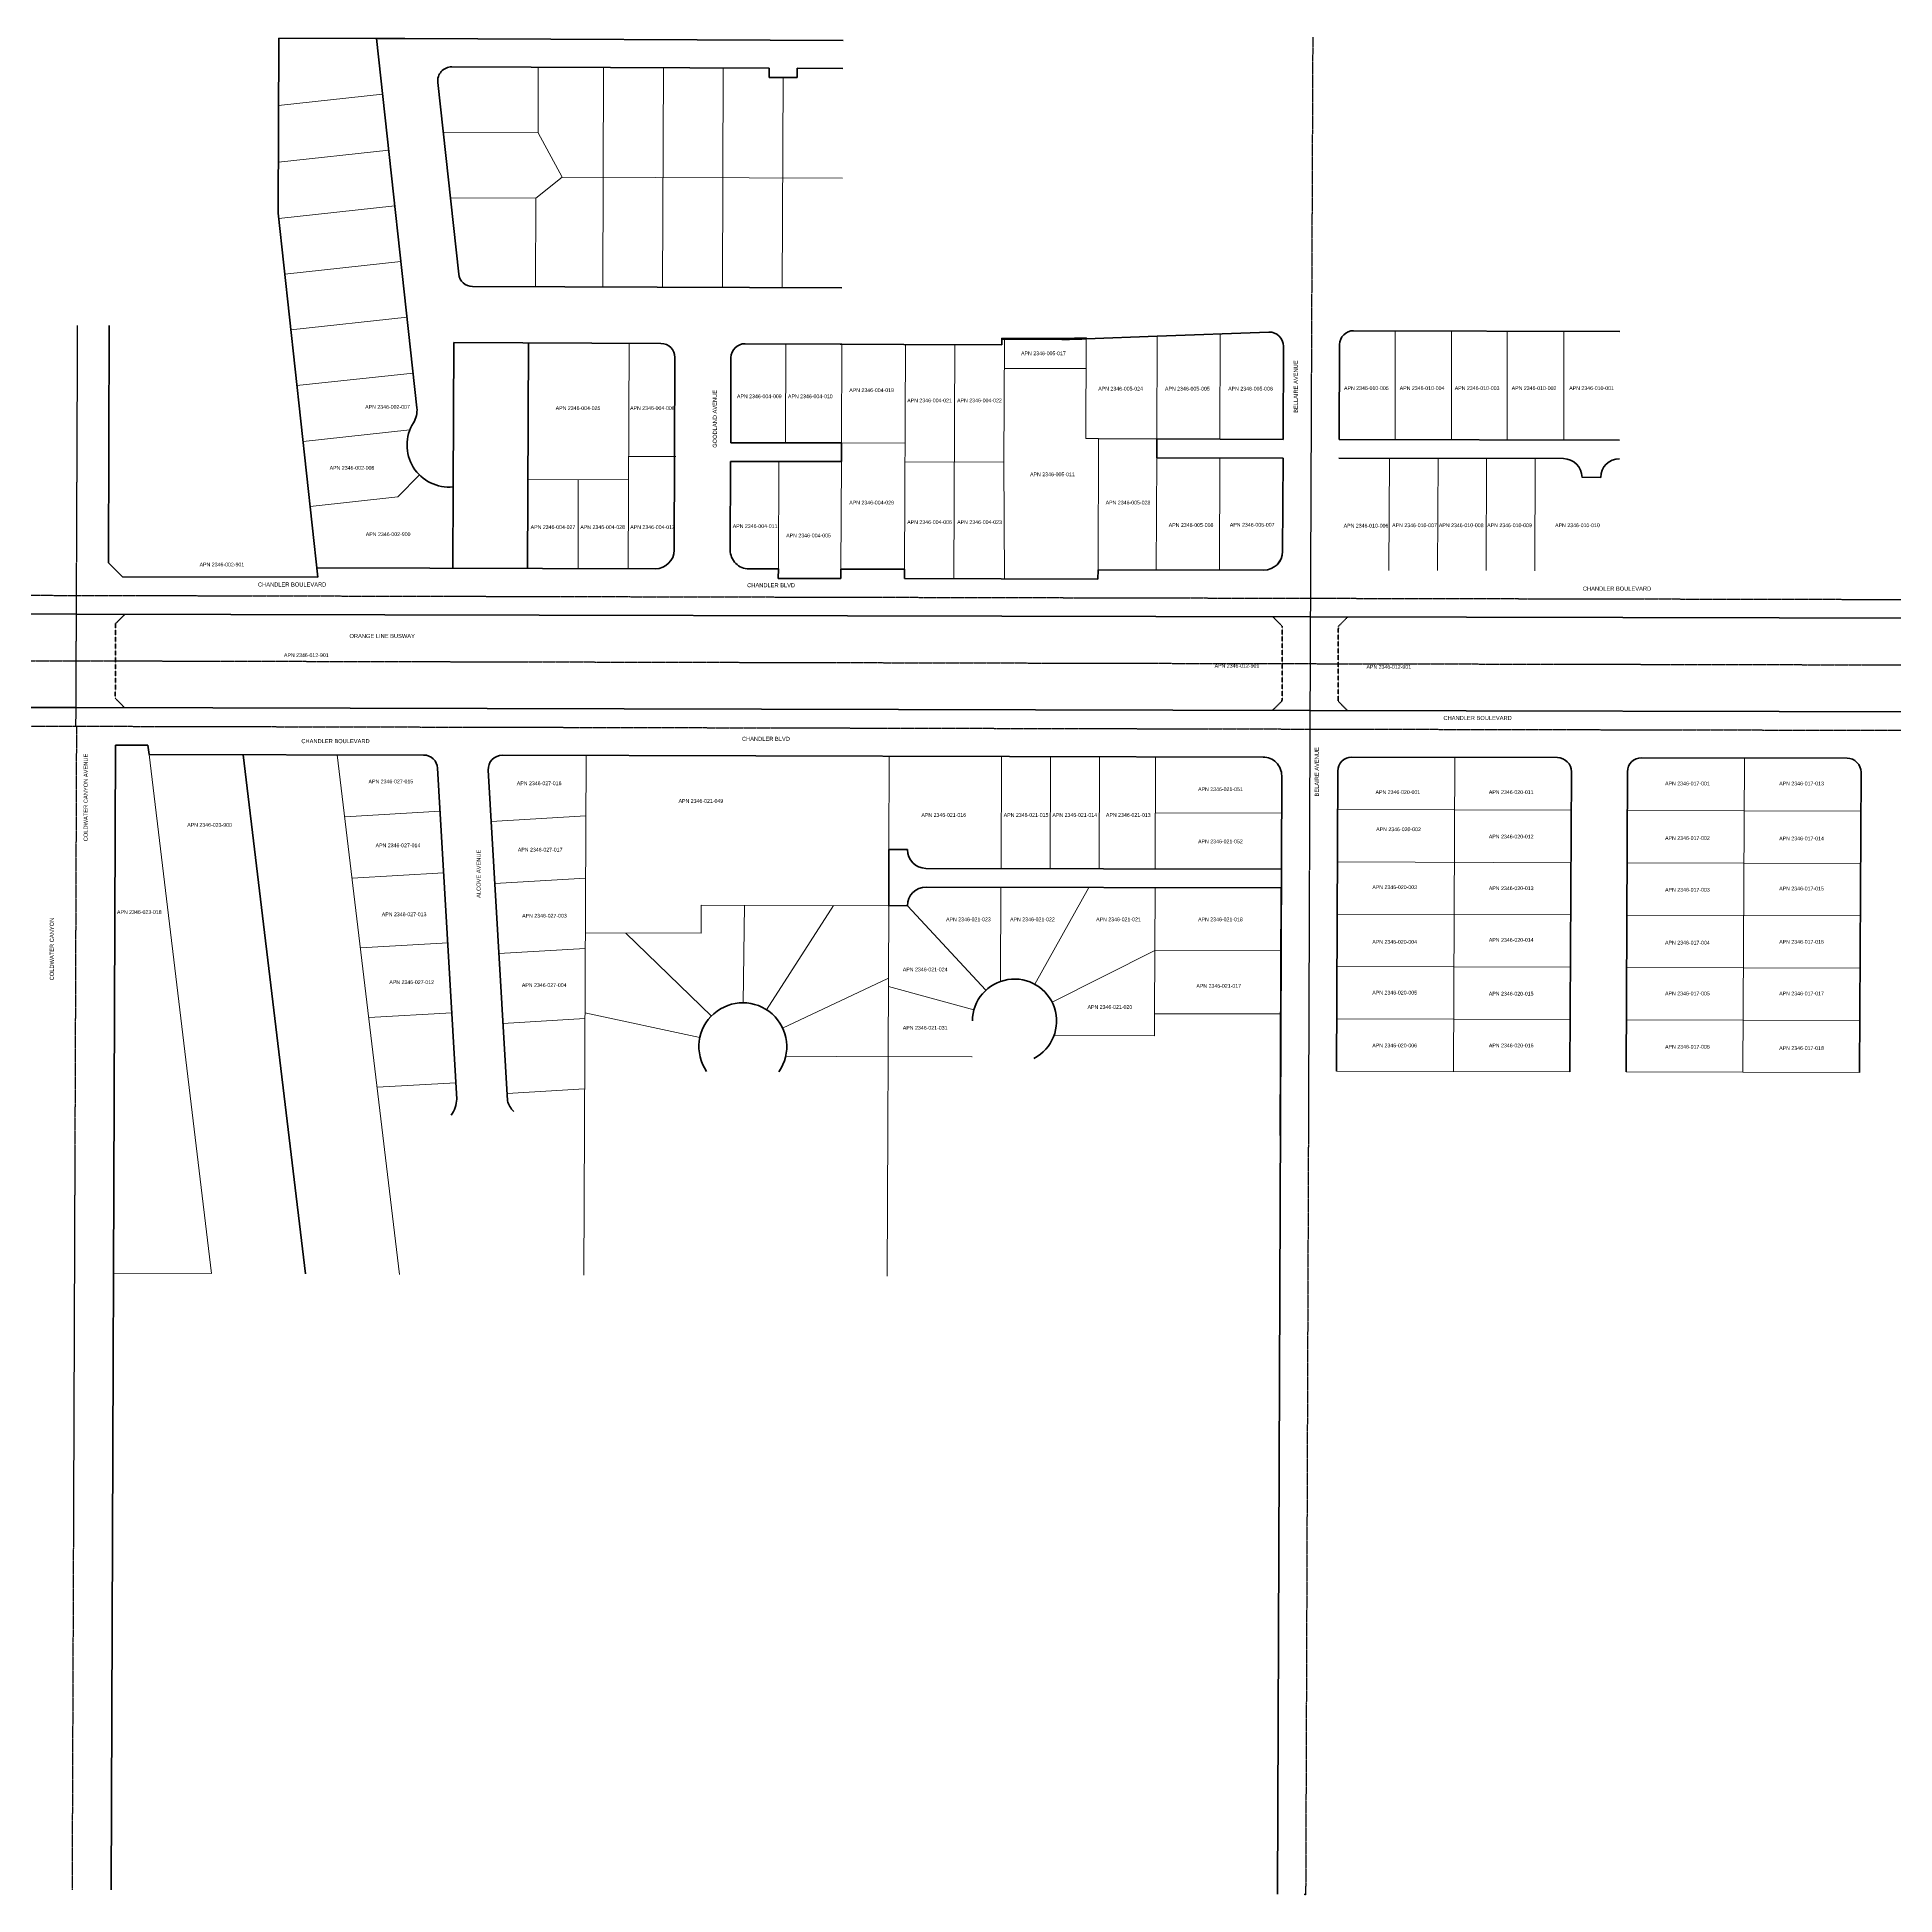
# Model space of a CAD drawing. Header units: feet. Extents: x 6396409 to 6445695, y 1882632 to 1891679.
# Drawn here: x 6436458 to 6438446, y 1882636 to 1884624 of the extents above; entities that cross this region are included whole.
import ezdxf

# ---------------------------------------------------------------- set-up
doc = ezdxf.new("R2010")
doc.units = ezdxf.units.FT
doc.header["$MEASUREMENT"] = 0
doc.linetypes.add('CENTER2', pattern=[1.125, 0.75, -0.125, 0.125, -0.125])
doc.linetypes.add('DASHED2', pattern=[0.375, 0.25, -0.125])
for name, color, linetype, lineweight in [('R-ANNO-LEGN', 6, 'Continuous', 50), ('R-PROP-PRCL', 4, 'Continuous', 18), ('R-Row-Authority', 30, 'Continuous', 140), ('R-Row-Ease', 5, 'DASHED2', 50), ('R-Row-Ppanno', 7, 'Continuous', 5), ('R-Row-Scl', 1, 'CENTER2', 25), ('R-Row-Sname', 8, 'Continuous', 0), ('R-Row-Srow', 6, 'Continuous', 50), ('VB-BNDY-CALC-TR0461-043', 2, 'Continuous', 35), ('VB-BNDY-CALC-TR0631-057', 2, 'Continuous', 35)]:
    doc.layers.add(name, color=color, linetype=linetype, lineweight=lineweight)
doc.styles.add('G1_1 8_0', font='arial.ttf')
doc.styles.add('G4_7 32', font='arial.ttf', dxfattribs={"height": 0.219})

msp = doc.modelspace()

# ---------------------------------------------------------------- linework, layer by layer
at = {"layer": 'R-ANNO-LEGN'}
for p, q in [((6436458.2, 1883886.8), (6436458.2, 1883886.7)), ((6437369.1, 1883734.6), (6437369.6, 1883734.6)), ((6437369.1, 1883714.6), (6437369.6, 1883714.6))]:
    msp.add_line(p, q, dxfattribs=at)
msp.add_lwpolyline([(6437820.5, 1884023.6), (6437820.6, 1884023.6)], dxfattribs=at)
at = {"layer": 'R-PROP-PRCL', "color": 4}
for p, q in [((6436994.2, 1884521.8), (6436994.4, 1884591.8)), ((6437064.4, 1884591.6), (6437063.5, 1884356.6)), ((6437128.4, 1884591.3), (6437127.5, 1884356.3)), ((6437192.4, 1884591.1), (6437191.5, 1884356.1)), ((6437256.4, 1884580.8), (6437255.5, 1884355.8)), ((6436827.9, 1884562.9), (6436716.5, 1884550.7)), ((6436994.2, 1884521.8), (6436892.7, 1884522.2)), ((6437020, 1884474.2), (6436994.2, 1884521.8)), ((6436834.4, 1884503.2), (6436716.3, 1884490.3)), ((6436991.9, 1884451.8), (6437020, 1884474.2)), ((6437320, 1884473.1), (6437020, 1884474.2)), ((6436840.9, 1884443.6), (6436716.7, 1884430)), ((6436991.9, 1884451.8), (6436900.4, 1884452.2)), ((6436991.5, 1884356.8), (6436991.9, 1884451.8)), ((6436847.5, 1884383.9), (6436723.2, 1884370.4)), ((6436854, 1884324.3), (6436729.7, 1884310.7)), ((6437090.8, 1884055.3), (6437091.8, 1884296.5)), ((6437580.3, 1884194.6), (6437580.7, 1884301.2)), ((6437656.4, 1884194), (6437656.8, 1884304)), ((6437724, 1884193.8), (6437724.4, 1884306.5)), ((6437911.4, 1884193.4), (6437911.4, 1884309.8)), ((6437971.9, 1884309.5), (6437971.9, 1884193.3)), ((6438031.4, 1884193.1), (6438031.4, 1884309.3)), ((6438091.9, 1884309.1), (6438091.9, 1884193)), ((6437259.3, 1884295.8), (6437258.9, 1884189.9)), ((6437318.9, 1884189.8), (6437319.3, 1884295.6)), ((6437386.4, 1884054.6), (6437387.3, 1884295.3)), ((6437439.3, 1884044.5), (6437440.3, 1884295.1)), ((6436860.5, 1884264.6), (6436736.2, 1884251.1)), ((6436857.1, 1884203.9), (6436742.7, 1884191.4)), ((6437318.9, 1884189.8), (6437386.9, 1884189.6)), ((6437594, 1884194.5), (6437580.3, 1884194.6)), ((6437593.5, 1884054.1), (6437594, 1884194.5)), ((6437594, 1884194.1), (6437656.4, 1884194)), ((6437091.3, 1884175.3), (6437141.8, 1884175.2)), ((6437251.8, 1884169.9), (6437251.4, 1884054.9)), ((6437318.4, 1884054.7), (6437318.8, 1884169.8)), ((6437386.8, 1884169.6), (6437492.8, 1884169.3)), ((6437655.8, 1884054), (6437656.3, 1884174)), ((6437723.7, 1884173.8), (6437723.4, 1884053.8)), ((6437905.4, 1884173.4), (6437904.9, 1884053.4)), ((6437956.9, 1884053.3), (6437957.4, 1884173.3)), ((6438008.9, 1884053.2), (6438009.4, 1884173.2)), ((6438061.4, 1884173.1), (6438060.9, 1884053.1)), ((6436983.4, 1884150.5), (6437091.2, 1884150.3))]:
    msp.add_line(p, q, dxfattribs=at)
at = {"layer": 'R-PROP-PRCL'}
for p, q in [((6437580.6, 1884269.6), (6437493.2, 1884269.6)), ((6437037.3, 1884150.4), (6437037.1, 1884055.4)), ((6436644.6, 1883301), (6436577.9, 1883856.5)), ((6436846.1, 1883300.1), (6436779.4, 1883856)), ((6437043.3, 1883299.3), (6437045.6, 1883855.4)), ((6437369.7, 1883754.7), (6437370.1, 1883854.6)), ((6437369.7, 1883754.7), (6437370.1, 1883854.6)), ((6437490.1, 1883854.4), (6437489.7, 1883734.4)), ((6437490.1, 1883854.4), (6437489.7, 1883734.4)), ((6437542.6, 1883854.2), (6437542.2, 1883734.3)), ((6437542.6, 1883854.2), (6437542.2, 1883734.3)), ((6437595.1, 1883854.1), (6437594.7, 1883734.1)), ((6437595.1, 1883854.1), (6437594.7, 1883734.1)), ((6437654.7, 1883734), (6437655.1, 1883854)), ((6437654.7, 1883734), (6437655.1, 1883854)), ((6437973.9, 1883517.2), (6437975.4, 1883853.1)), ((6438285.2, 1883852.2), (6438283.6, 1883516.3)), ((6436787.3, 1883789.7), (6436889.4, 1883795.7)), ((6436944.1, 1883784.8), (6437045.5, 1883790.7)), ((6437654.9, 1883794), (6437789.9, 1883793.7)), ((6437654.9, 1883794), (6437789.9, 1883793.7)), ((6437849.9, 1883797.5), (6438099.9, 1883796.8)), ((6438159.9, 1883796.6), (6438409.9, 1883795.9)), ((6437849.7, 1883741.5), (6438099.6, 1883740.5)), ((6438159.6, 1883740.6), (6438409.7, 1883739.9)), ((6436795.2, 1883724.1), (6436893.2, 1883729.8)), ((6436948, 1883718.4), (6437045, 1883724)), ((6437489.2, 1883613.6), (6437489.6, 1883714.4)), ((6437525.9, 1883610.5), (6437583.6, 1883714.2)), ((6437654.1, 1883579), (6437654.6, 1883714)), ((6437168.8, 1883665.1), (6437168.9, 1883695.1)), ((6437168.9, 1883695.1), (6437369, 1883694.6)), ((6437213.9, 1883590.6), (6437215.1, 1883695)), ((6437238.8, 1883583.2), (6437310.4, 1883694.8)), ((6437367.9, 1883298), (6437369.5, 1883694.7)), ((6437473.5, 1883604.1), (6437389.5, 1883694.6)), ((6437849.5, 1883685.5), (6438099.4, 1883684.8)), ((6438409.4, 1883683.9), (6438159.4, 1883684.6)), ((6437044.8, 1883665.4), (6437168.8, 1883665.1)), ((6437179.7, 1883576.4), (6437088.1, 1883665.3)), ((6436804.2, 1883649.5), (6436897.6, 1883654.9)), ((6436952.3, 1883643.5), (6437044.7, 1883648.9)), ((6437544.3, 1883591.3), (6437654.3, 1883646.5)), ((6437654.3, 1883646.5), (6437789.3, 1883646.2)), ((6438099.1, 1883628.7), (6437849.3, 1883629.5)), ((6438159.1, 1883628.6), (6438409.2, 1883627.9)), ((6437255.9, 1883563.7), (6437368.7, 1883616.8)), ((6437460.7, 1883583.1), (6437369.2, 1883608.3)), ((6436813.1, 1883574.9), (6436901.9, 1883580)), ((6436956.7, 1883568.7), (6437044.4, 1883573.8)), ((6437167.4, 1883553.5), (6437044.4, 1883579.9)), ((6437654, 1883555.2), (6437654.1, 1883579)), ((6437654.1, 1883579), (6437789, 1883578.7)), ((6437849.1, 1883573.5), (6438098.9, 1883572.8)), ((6438408.9, 1883571.9), (6438158.9, 1883572.6)), ((6437654, 1883555.2), (6437546.3, 1883555.7)), ((6437368.4, 1883533), (6437259.3, 1883533.5)), ((6437368.4, 1883533.3), (6437458.4, 1883533)), ((6437368.9, 1883533.3), (6437458.9, 1883533)), ((6436822.1, 1883500.3), (6436906.3, 1883505.2)), ((6437848.9, 1883517.6), (6438098.6, 1883516.9)), ((6438408.6, 1883516), (6438158.6, 1883516.7)), ((6436961, 1883493.8), (6437044.1, 1883498.6)), ((6436644.6, 1883301), (6436540, 1883301.4))]:
    msp.add_line(p, q, dxfattribs=at)
at = {"layer": 'R-PROP-PRCL', "color": 4}
for points in [[(6437493.4, 1884044.3), (6437492.8, 1884169.3), (6437493.3, 1884300.9)], [(6436867.4, 1884155.5), (6436844.2, 1884132.1), (6436750.3, 1884121.8)]]:
    msp.add_lwpolyline(points, dxfattribs=at)
at = {"layer": 'R-Row-Authority'}
for p, q in [((6436219.3, 1884007.3), (6436500.2, 1884006.6)), ((6439082.8, 1884001), (6437820.7, 1884003.6)), ((6436219.1, 1883907.3), (6436499.7, 1883906.6)), ((6437820.3, 1883903.6), (6439082.3, 1883901))]:
    msp.add_line(p, q, dxfattribs=at)
for points in [[(6436500.2, 1884006.6), (6437820.7, 1884003.6)], [(6437820.3, 1883903.6), (6436499.7, 1883906.6)]]:
    msp.add_lwpolyline(points, dxfattribs=at)
at = {"layer": 'R-Row-Ease'}
for p, q in [((6437860.7, 1884003.5), (6437850.7, 1883993.5)), ((6437850.7, 1883993.5), (6437850.4, 1883913.5)), ((6437850.4, 1883913.5), (6437860.3, 1883903.5))]:
    msp.add_line(p, q, dxfattribs=at)
for points in [[(6436551.7, 1883906.5), (6436541.8, 1883916.5), (6436542.1, 1883996.5), (6436552.2, 1884006.5)], [(6437780.7, 1884003.7), (6437790.7, 1883993.6), (6437790.4, 1883913.7), (6437780.3, 1883903.7)]]:
    msp.add_lwpolyline(points, dxfattribs=at)
at = {"layer": 'R-Row-Scl'}
for p, q in [((6435180.2, 1884029.7), (6437820.8, 1884023.6)), ((6437820.8, 1884023.6), (6439082.8, 1884021)), ((6435840.3, 1883888.2), (6437820.2, 1883883.6)), ((6436500.2, 1883886.6), (6436495.5, 1882641.4)), ((6437820.2, 1883883.6), (6439082.2, 1883881))]:
    msp.add_line(p, q, dxfattribs=at)
for points in [[(6437823.3, 1884624), (6437820.2, 1883883.6), (6437815.7, 1882636.6)], [(6436499.7, 1883886.6), (6436500.3, 1884026.7), (6436501.5, 1884315.6)], [(6436219.2, 1883957.3), (6437820.5, 1883953.6), (6439082.5, 1883951)]]:
    msp.add_lwpolyline(points, dxfattribs=at)
msp.add_circle((6437815.2, 1882636.6), 0.5, dxfattribs=at)
at = {"layer": 'R-Row-Srow', "color": 1}
for p, q in [((6436716.1, 1884435.6), (6436716.8, 1884622.9)), ((6436821.4, 1884622.5), (6436716.8, 1884622.9)), ((6436716.1, 1884435.6), (6436758.5, 1884046)), ((6436745.4, 1883300.5), (6436678.6, 1883856.2))]:
    msp.add_line(p, q, dxfattribs=at)
at = {"layer": 'R-Row-Srow'}
for p, q in [((6436821.4, 1884622.5), (6436864.5, 1884227.3)), ((6436886.9, 1884575.6), (6436909.3, 1884370.5)), ((6437241.4, 1884590.9), (6436901.9, 1884592.2)), ((6437241.4, 1884580.9), (6437241.4, 1884590.9)), ((6437271.4, 1884580.8), (6437241.4, 1884580.9)), ((6437320.4, 1884590.6), (6437271.4, 1884590.8)), ((6437271.4, 1884580.8), (6437271.4, 1884590.8)), ((6437319.5, 1884355.6), (6436924.1, 1884357.1)), ((6436534.4, 1884061.6), (6436535.4, 1884315.5)), ((6437125.8, 1884296.3), (6436904, 1884297.2)), ((6437490.7, 1884294.9), (6437490.7, 1884301.9)), ((6437490.7, 1884301.9), (6437554.8, 1884301.6)), ((6437576.3, 1884302), (6437580.7, 1884302.2)), ((6437580.7, 1884301.2), (6437656.8, 1884304)), ((6437580.7, 1884302.2), (6437580.7, 1884301.2)), ((6437656.8, 1884304), (6437776.3, 1884308.4)), ((6437139.9, 1884075.1), (6437140.7, 1884281.3)), ((6437200.4, 1884190), (6437200.7, 1884281)), ((6437215.8, 1884296), (6437319.3, 1884295.6)), ((6437385.7, 1884295.3), (6437317.7, 1884295.6)), ((6437385.7, 1884295.3), (6437490.7, 1884294.9)), ((6437791.9, 1884293.3), (6437791.5, 1884193.6)), ((6437318.9, 1884189.8), (6437200.4, 1884190)), ((6437318.8, 1884169.8), (6437318.9, 1884189.8)), ((6437656.4, 1884194), (6437656.3, 1884174)), ((6437791.5, 1884193.6), (6437656.4, 1884194)), ((6437851.5, 1884193.5), (6438151.6, 1884192.9)), ((6437199.9, 1884075), (6437200.3, 1884170)), ((6437200.3, 1884170), (6437318.8, 1884169.8)), ((6437656.3, 1884174), (6437791.5, 1884173.6)), ((6437851.4, 1884173.5), (6438091.6, 1884173)), ((6438111.5, 1884153), (6438131.5, 1884152.9)), ((6436534.4, 1884061.6), (6436549.4, 1884046.5)), ((6436549.4, 1884046.5), (6436758.5, 1884046)), ((6436757.5, 1884056), (6437119.9, 1884055.2)), ((6437219.9, 1884055), (6437251.4, 1884054.9)), ((6437251.4, 1884054.9), (6437251.3, 1884044.9)), ((6437251.3, 1884044.9), (6437318.3, 1884044.7)), ((6437318.3, 1884044.7), (6437318.4, 1884054.7)), ((6437318.4, 1884054.7), (6437386.4, 1884054.6)), ((6437386.3, 1884044.6), (6437386.4, 1884054.6)), ((6437386.3, 1884044.6), (6437593.4, 1884044.1)), ((6437593.4, 1884044.1), (6437593.5, 1884054.1)), ((6436534.2, 1884026.5), (6436534.2, 1884026.5)), ((6436542.1, 1883866.5), (6436537.5, 1882641.3)), ((6436542.1, 1883866.5), (6436576.7, 1883866.5)), ((6436577.9, 1883856.5), (6436576.7, 1883866.5)), ((6436577.9, 1883856.5), (6436871.8, 1883855.8)), ((6436907.3, 1883487.7), (6436886.7, 1883841.7)), ((6438175.1, 1883852.9), (6438395.1, 1883852.4)), ((6438098.6, 1883516.9), (6438100.1, 1883838)), ((6438158.6, 1883516.7), (6438160.1, 1883837.9)), ((6438408.6, 1883516), (6438410.1, 1883837.3)), ((6437369.5, 1883694.7), (6437369.7, 1883754.7)), ((6437369.7, 1883754.7), (6437389.7, 1883754.6)), ((6437409.2, 1883734.5), (6437789.6, 1883733.7)), ((6437819.6, 1883733.7), (6437819.6, 1883733.7)), ((6437409.6, 1883714.5), (6437789.5, 1883713.7)), ((6437789.5, 1883713.7), (6437788.4, 1883448.7)), ((6437369.5, 1883694.7), (6437389.5, 1883694.6))]:
    msp.add_line(p, q, dxfattribs=at)
at = {"layer": 'R-Row-Srow', "color": 4}
for p, q in [((6436903.4, 1884142.7), (6436904, 1884297.2)), ((6436983, 1884055.5), (6436984, 1884296.9)), ((6436903, 1884055.7), (6436903.4, 1884142.7))]:
    msp.add_line(p, q, dxfattribs=at)
at = {"layer": 'R-Row-Srow'}
for points in [[(6438152.1, 1884308.9), (6437867, 1884309.9, 0.414088), (6437852, 1884295), (6437851.5, 1884193.5)], [(6437791.5, 1884173.6), (6437791, 1884073.6, -0.413675), (6437771, 1884053.7), (6437593.5, 1884054.1)], [(6436961.5, 1883486), (6436940.9, 1883839.7, -0.431975), (6436955.9, 1883855.6), (6437770.1, 1883853.7, -0.414599), (6437790.1, 1883833.6), (6437785.7, 1882636.7)], [(6438085.1, 1883853), (6437865.1, 1883853.5, 0.41376), (6437850.1, 1883838.6), (6437848.9, 1883517.6)]]:
    msp.add_lwpolyline(points, format="xyb", dxfattribs=at)
for centre, radius, start, end in [((6436901.8, 1884577.2), 15, 89.7774, 186.2216), ((6436924.2, 1884372.1), 15, 186.2216, 269.7774), ((6437125.7, 1884281.3), 15, 359.7795, 89.7774), ((6437556.8, 1884827.6), 526, 269.776, 272.1204), ((6437776.9, 1884293.4), 15, 359.7695, 92.1204), ((6437215.7, 1884281), 15, 89.7774, 179.7795), ((6436839.7, 1884224.6), 25, 328.0082, 6.2216), ((6436899, 1884187.5), 45, 148.0082, 275.5297), ((6438091.5, 1884153), 20, 359.8783, 89.8783), ((6438151.5, 1884152.8), 20, 89.8783, 179.695), ((6437119.9, 1884075.2), 20, 269.8676, 359.7795), ((6437219.9, 1884075), 20, 179.7795, 269.8676), ((6437771, 1884073.7), 20, 269.8915, 359.7593), ((6436871.8, 1883840.8), 15, 3.3201, 89.8676), ((6438085.1, 1883838), 15, 359.7398, 89.8811), ((6438175.1, 1883837.9), 15, 89.8811, 179.7398), ((6438395.1, 1883837.4), 15, 359.7398, 89.8811), ((6437409.7, 1883754.5), 20, 179.7935, 268.4287), ((6437409.5, 1883694.5), 20, 89.8982, 179.7806), ((6437504.1, 1883571.1), 45, 297.6115, 179.7935), ((6437213.4, 1883543.7), 47, 325.3387, 214.2137), ((6436878.1, 1883488.2), 29.1, 322.8011, 358.9995), ((6436985.7, 1883492.2), 25, 194.5247, 225.3448)]:
    msp.add_arc(centre, radius, start, end, dxfattribs=at)
at = {"layer": 'VB-BNDY-CALC-TR0461-043', "color": 1}
for p, q in [((6436851.6, 1884622.4, 45.9), (6436821.4, 1884622.5, 45.9)), ((6437320.6, 1884620.6, 45.9), (6436851.6, 1884622.4, 45.9))]:
    msp.add_line(p, q, dxfattribs=at)
at = {"layer": 'VB-BNDY-CALC-TR0631-057', "color": 4}
for p, q in [((6437491.7, 1884301.9), (6437491.7, 1884300.9)), ((6437554.8, 1884300.6), (6437491.7, 1884300.9)), ((6437576.3, 1884301), (6437580.7, 1884301.2))]:
    msp.add_line(p, q, dxfattribs=at)
msp.add_arc((6437556.8, 1884827.6), 527, 269.776, 272.1204, dxfattribs=at)

# ---------------------------------------------------------------- texts
at = {"layer": 'R-Row-Ppanno', "char_height": 4, "attachment_point": 8, "line_spacing_factor": 0.8, "style": 'G1_1 8_0'}
for s, insert in [('\\pxt15;APN 2346-005-017', (6437535.1, 1884283.6)), ('\\pxt15;APN 2346-004-009', (6437231, 1884237.6)), ('\\pxt15;APN 2346-004-010', (6437285.6, 1884237.6)), ('\\pxt15;APN 2346-004-019', (6437351.2, 1884244.2)), ('\\pxt15;APN 2346-004-021', (6437413.2, 1884233.2)), ('\\pxt15;APN 2346-004-022', (6437466.6, 1884233.2)), ('\\pxt15;APN 2346-005-024', (6437617.7, 1884245.8)), ('\\pxt15;APN 2346-005-005', (6437689.1, 1884245.8)), ('\\pxt15;APN 2346-005-006', (6437756.7, 1884245.8)), ('APN 2346-010-005', (6437880.7, 1884246.4)), ('APN 2346-010-004', (6437940.3, 1884246.4)), ('APN 2346-010-003', (6437999.2, 1884246.4)), ('APN 2346-010-002', (6438060.1, 1884246.4)), ('APN 2346-010-001', (6438121.7, 1884246.4)), ('APN 2346-002-007', (6436833.1, 1884226.3, 46.6)), ('APN 2346-004-025', (6437037, 1884225)), ('APN 2346-004-008', (6437116.6, 1884225)), ('APN 2346-002-008', (6436795.1, 1884161.1, 46.6)), ('\\pxt15;APN 2346-005-011', (6437544.7, 1884154.1)), ('\\pxt15;APN 2346-004-029', (6437351.2, 1884123.9)), ('\\pxt15;APN 2346-005-028', (6437625.6, 1884123.9)), ('APN 2346-004-027', (6437010.2, 1884097.7)), ('APN 2346-004-028', (6437063.4, 1884097.7)), ('APN 2346-004-012', (6437116.8, 1884097.7)), ('APN 2346-004-011', (6437226.5, 1884098.7)), ('\\pxt15;APN 2346-004-006', (6437413.2, 1884103)), ('\\pxt15;APN 2346-004-023', (6437466.7, 1884103)), ('APN 2346-005-008', (6437693.1, 1884099.9)), ('APN 2346-005-007', (6437758.5, 1884100.2)), ('APN 2346-010-006', (6437880.3, 1884099.2)), ('APN 2346-010-007', (6437932.2, 1884099.6)), ('APN 2346-010-008', (6437982.2, 1884099.6)), ('APN 2346-010-009', (6438033.9, 1884099.6)), ('APN 2346-010-010', (6438106.6, 1884099.6)), ('APN 2346-002-900', (6436833.8, 1884090.1, 46.6)), ('APN 2346-004-005', (6437283.7, 1884088.7)), ('APN 2346-002-901', (6436655.9, 1884057.6, 46.6)), ('APN 2346-012-901', (6436746.2, 1883960.6)), ('APN 2346-012-901', (6437742.2, 1883949.3)), ('APN 2346-012-901', (6437904.7, 1883948.1)), ('APN 2346-027-015', (6436836.7, 1883825.5)), ('APN 2346-027-016', (6436995.4, 1883823.5)), ('APN 2346-021-051', (6437724.5, 1883817.2)), ('APN 2346-017-001', (6438224.3, 1883823.3)), ('APN 2346-017-013', (6438346.4, 1883823.3)), ('APN 2346-021-049', (6437168.5, 1883804.6)), ('APN 2346-020-001', (6437914.4, 1883814.1)), ('APN 2346-020-011', (6438035.7, 1883814.1)), ('APN 2346-023-900', (6436642.7, 1883779)), ('APN 2346-021-016', (6437428.4, 1883789.6)), ('APN 2346-021-015', (6437516.5, 1883789.6)), ('APN 2346-021-014', (6437568.6, 1883789.6)), ('APN 2346-021-013', (6437625.9, 1883789.6)), ('APN 2346-027-014', (6436844.3, 1883757.1)), ('APN 2346-021-052', (6437724.5, 1883761.3)), ('APN 2346-020-002', (6437915.1, 1883774.3)), ('APN 2346-020-012', (6438035.7, 1883766.5)), ('APN 2346-017-002', (6438224.3, 1883764.9)), ('APN 2346-017-014', (6438346.4, 1883764.5)), ('APN 2346-027-017', (6436996.5, 1883752.5)), ('APN 2346-020-003', (6437911, 1883712.3)), ('APN 2346-020-013', (6438035.7, 1883711.2)), ('APN 2346-017-003', (6438224.3, 1883709.6)), ('APN 2346-017-015', (6438346.4, 1883710.9)), ('APN 2346-023-018', (6436567.5, 1883685.7)), ('APN 2346-027-013', (6436850.9, 1883683.3)), ('APN 2346-027-003', (6437001.1, 1883681.8)), ('APN 2346-021-023', (6437454.8, 1883677.9)), ('APN 2346-021-022', (6437523.3, 1883677.9)), ('APN 2346-021-021', (6437615.4, 1883677.9)), ('APN 2346-021-018', (6437724.5, 1883677.9)), ('APN 2346-020-014', (6438035.7, 1883655.9)), ('APN 2346-020-004', (6437911, 1883653.8)), ('APN 2346-017-004', (6438224.3, 1883653)), ('APN 2346-017-016', (6438346.4, 1883653.9)), ('APN 2346-021-024', (6437408.5, 1883624.3)), ('APN 2346-027-012', (6436859, 1883610.7)), ('APN 2346-027-004', (6437000.8, 1883607.6)), ('APN 2346-021-017', (6437722.7, 1883606.7)), ('APN 2346-020-005', (6437911, 1883599.5)), ('APN 2346-020-015', (6438035.7, 1883598.4)), ('APN 2346-017-005', (6438224.3, 1883598.6)), ('APN 2346-017-017', (6438346.4, 1883598.6)), ('APN 2346-021-020', (6437606.2, 1883584.1)), ('APN 2346-021-031', (6437408.5, 1883561.9)), ('APN 2346-020-006', (6437911, 1883543)), ('APN 2346-020-016', (6438035.7, 1883543)), ('APN 2346-017-006', (6438224.3, 1883541.6)), ('APN 2346-017-018', (6438346.4, 1883540.2))]:
    msp.add_mtext_dynamic_manual_height_columns(s, width=112.16, gutter_width=1, heights=[10.5], dxfattribs=dict(at, insert=insert))
at = {"layer": 'R-Row-Sname', "char_height": 4.38, "attachment_point": 1, "rotation": 90, "style": 'G4_7 32'}
for s, insert, width in [('BELLAIRE AVENUE', (6437803, 1884222), 57.691), ('GOODLAND AVENUE', (6437181.2, 1884184.6), 62.093), ('BELAIRE AVENUE', (6437825.5, 1883811.5), 62.093), ('COLDWATER CANYON AVENUE', (6436507.9, 1883763.5), 99.632), ('ALCOVE AVENUE', (6436928.4, 1883702.9), 75.392), ('COLDWATER CANYON', (6436471.7, 1883614.7), 75.392)]:
    msp.add_mtext(s, dxfattribs=dict(at, insert=insert, width=width))
at = {"layer": 'R-Row-Sname', "char_height": 4.38, "width": 82.781, "attachment_point": 1, "style": 'G4_7 32'}
for s, insert in [('CHANDLER BOULEVARD', (6436694.5, 1884040.5)), ('CHANDLER BOULEVARD', (6438112.4, 1884036.1)), ('ORANGE LINE BUSWAY', (6436792.4, 1883985.4)), ('CHANDLER BOULEVARD', (6437963.2, 1883897.7)), ('CHANDLER BOULEVARD', (6436740.9, 1883872.9))]:
    msp.add_mtext(s, dxfattribs=dict(at, insert=insert))
at = {"layer": 'R-Row-Sname', "char_height": 4.38, "width": 56.08, "attachment_point": 8, "line_spacing_factor": 0.8, "style": 'G4_7 32'}
for insert in [(6437243.7, 1884035.3), (6437238.1, 1883870.9)]:
    msp.add_mtext('CHANDLER BLVD', dxfattribs=dict(at, insert=insert))

doc.saveas('drawing.dxf')
